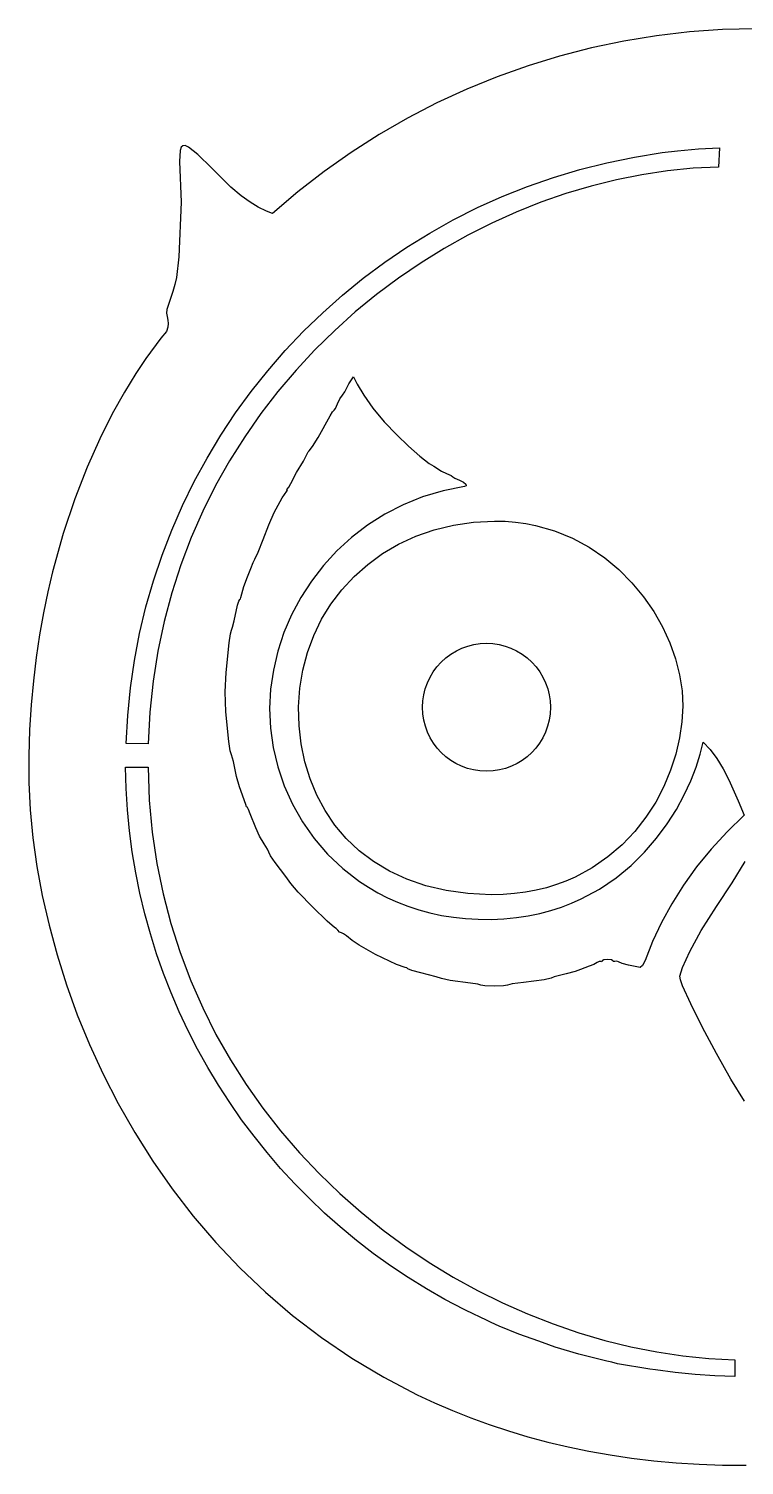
# Model space of a CAD drawing. Extents: x -361 to 19, y -168 to 213.
# Drawn here: x -361.1 to -171.8, y -167.5 to 212.6 of the extents above; entities that cross this region are included whole.
import ezdxf

# ---------------------------------------------------------------- set-up
doc = ezdxf.new("R2010")
doc.units = 0

msp = doc.modelspace()

# ---------------------------------------------------------------- linework, layer by layer
at = {"layer": 'Layer 1', "color": 4}
for p, q in [((-203.675264, 209.368067), (-212.217684, 207.575062)), ((-195.042931, 210.774051), (-203.675264, 209.368067)), ((-186.333365, 211.788164), (-195.042931, 210.774051)), ((-177.559248, 212.405554), (-186.333365, 211.788164)), ((-168.733258, 212.621371), (-177.559248, 212.405554)), ((-220.657511, 205.399889), (-228.982065, 202.847396)), ((-212.217684, 207.575062), (-220.657511, 205.399889)), ((-228.982065, 202.847396), (-237.178665, 199.922437)), ((-237.178665, 199.922437), (-245.234631, 196.629861)), ((-245.234631, 196.629861), (-253.137282, 192.97452)), ((-253.137282, 192.97452), (-260.873938, 188.961264)), ((-260.873938, 188.961264), (-268.43192, 184.594945)), ((-268.43192, 184.594945), (-275.798545, 179.880413)), ((-321.058219, 180.41636), (-321.221398, 177.528504)), ((-320.783129, 181.244445), (-321.058219, 180.41636)), ((-320.34299, 181.665627), (-320.783129, 181.244445)), ((-319.710765, 181.682649), (-320.34299, 181.665627)), ((-318.859415, 181.298254), (-319.710765, 181.682649)), ((-316.391199, 179.336189), (-318.859415, 181.298254)), ((-312.722044, 175.801382), (-316.391199, 179.336189)), ((-275.798545, 179.880413), (-282.961135, 174.822521)), ((-208.144713, 177.178776), (-200.881066, 178.66279)), ((-200.881066, 178.66279), (-193.496621, 179.830123)), ((-193.496621, 179.830123), (-193.493799, 179.830123)), ((-193.493799, 179.830123), (-189.434653, 180.319053)), ((-189.434653, 180.319053), (-183.909794, 180.798566)), ((-183.909794, 180.798566), (-178.371768, 181.092407)), ((-178.371825, 181.092407), (-178.616003, 176.022881)), ((-178.371768, 181.092407), (-178.371825, 181.092407)), ((-321.221398, 177.528504), (-320.756788, 166.749236)), ((-307.635656, 170.715779), (-312.722044, 175.801382)), ((-222.28174, 173.291434), (-215.280594, 175.385763)), ((-215.280594, 175.385763), (-208.144713, 177.178776)), ((-192.125519, 175.013581), (-198.887166, 174.002142)), ((-185.363617, 175.689008), (-192.125519, 175.013581)), ((-178.616003, 176.022881), (-185.363617, 175.689008)), ((-282.961135, 174.822521), (-289.907009, 169.426117)), ((-229.141181, 170.90347), (-222.28174, 173.291434)), ((-205.634015, 172.660236), (-212.351523, 170.993405)), ((-198.887166, 174.002142), (-205.634015, 172.660236)), ((-304.911903, 168.445931), (-307.635656, 170.715779)), ((-302.562112, 166.708266), (-304.911903, 168.445931)), ((-289.907009, 169.426117), (-296.623486, 163.696055)), ((-242.407072, 165.277366), (-235.851948, 168.229553)), ((-235.851948, 168.229553), (-229.141181, 170.90347)), ((-219.025148, 169.007193), (-225.640345, 166.707143)), ((-212.351523, 170.993405), (-219.025148, 169.007193)), ((-320.756788, 166.749236), (-321.402258, 152.278179)), ((-300.392925, 165.371286), (-302.562112, 166.708266)), ((-298.210986, 164.303493), (-300.392925, 165.371286)), ((-296.623486, 163.696055), (-298.210986, 164.303493)), ((-248.799585, 162.05459), (-242.407072, 165.277366)), ((-232.182573, 164.098798), (-238.637289, 161.187702)), ((-225.640345, 166.707143), (-232.182573, 164.098798)), ((-255.022516, 158.568907), (-248.799585, 162.05459)), ((-238.637289, 161.187702), (-244.989949, 157.979398)), ((-261.068897, 154.827999), (-255.022516, 158.568907)), ((-244.989949, 157.979398), (-251.226011, 154.47943)), ((-321.402258, 152.278179), (-322.042353, 146.768008)), ((-266.931759, 150.839548), (-261.068897, 154.827999)), ((-251.226011, 154.47943), (-257.330931, 150.69334)), ((-272.604133, 146.611236), (-266.931759, 150.839548)), ((-257.330931, 150.69334), (-263.290167, 146.626673)), ((-322.454977, 144.915595), (-323.025601, 143.121942)), ((-322.042353, 146.768008), (-322.454977, 144.915595)), ((-278.079049, 142.150744), (-272.604133, 146.611236)), ((-263.290167, 146.626673), (-269.089176, 142.28497)), ((-323.025601, 143.121942), (-324.615986, 138.321626)), ((-283.349538, 137.465756), (-278.079049, 142.150744)), ((-269.089176, 142.28497), (-274.713415, 137.673777)), ((-324.615986, 138.321626), (-324.688007, 137.340674)), ((-324.688007, 137.340674), (-324.464821, 136.437362)), ((-288.408632, 132.563952), (-283.349538, 137.465756)), ((-274.713415, 137.673777), (-280.14834, 132.798635)), ((-324.356367, 133.620121), (-324.654982, 132.518226)), ((-324.464821, 136.437362), (-324.272597, 135.546573)), ((-324.232676, 134.618531), (-324.356367, 133.620121)), ((-324.272597, 135.546573), (-324.232676, 134.618531)), ((-326.161523, 130.724037), (-330.145762, 125.364275)), ((-324.654982, 132.518226), (-326.161523, 130.724037)), ((-293.249361, 127.453015), (-288.408632, 132.563952)), ((-280.14834, 132.798635), (-285.37941, 127.665089)), ((-297.864755, 122.140627), (-293.249361, 127.453015)), ((-285.37941, 127.665089), (-290.392081, 122.278681)), ((-330.145762, 125.364275), (-332.816057, 121.357995)), ((-302.247847, 116.634469), (-297.864755, 122.140627)), ((-290.392081, 122.278681), (-295.17181, 116.644956)), ((-332.816057, 121.357995), (-335.804624, 116.473152)), ((-277.475936, 116.58204), (-276.389737, 118.638872)), ((-276.389737, 118.638872), (-275.171309, 120.472502)), ((-275.171309, 120.472502), (-275.171281, 120.472502)), ((-275.171281, 120.472502), (-274.200041, 118.594511)), ((-274.200041, 118.594511), (-272.497986, 115.630702)), ((-335.804624, 116.473152), (-339.011079, 110.71402)), ((-306.391667, 110.942224), (-302.247847, 116.634469)), ((-295.17181, 116.644956), (-299.704054, 110.769456)), ((-279.412912, 113.328752), (-278.777121, 114.697332)), ((-278.777121, 114.697332), (-278.13024, 115.635044)), ((-278.13024, 115.635044), (-277.475936, 116.58204)), ((-272.497986, 115.630702), (-270.038474, 112.202992)), ((-339.011079, 110.71402), (-342.335037, 104.084877)), ((-310.289245, 105.071573), (-306.391667, 110.942224)), ((-299.704054, 110.769456), (-303.97427, 104.657724)), ((-281.354846, 110.153752), (-280.749706, 111.212639)), ((-280.749706, 111.212639), (-280.329598, 111.653058)), ((-280.329598, 111.653058), (-279.941274, 112.145295)), ((-279.941274, 112.145295), (-279.412912, 113.328752)), ((-270.038474, 112.202992), (-267.051398, 108.607806)), ((-284.516732, 104.448831), (-281.354846, 110.153752)), ((-267.051398, 108.607806), (-263.766653, 105.14157)), ((-342.335037, 104.084877), (-345.676114, 96.589998)), ((-313.933613, 99.030199), (-310.289245, 105.071573)), ((-303.97427, 104.657724), (-307.967916, 98.315305)), ((-286.010978, 102.085311), (-284.516732, 104.448831)), ((-263.766653, 105.14157), (-260.63962, 102.184762)), ((-317.317801, 92.825783), (-313.933613, 99.030199)), ((-288.448976, 98.189618), (-287.353728, 100.28921)), ((-287.353728, 100.28921), (-287.219005, 100.649326)), ((-287.219005, 100.649326), (-286.895117, 100.963891)), ((-286.895117, 100.963891), (-286.010978, 102.085311)), ((-260.63962, 102.184762), (-257.608977, 99.514204)), ((-257.608977, 99.514204), (-255.207158, 97.581034)), ((-345.676114, 96.589998), (-348.933925, 88.233661)), ((-307.967916, 98.315305), (-311.670448, 91.74774)), ((-291.779424, 92.25028), (-290.2296, 95.218531)), ((-290.2296, 95.218531), (-288.448976, 98.189618)), ((-255.207158, 97.581034), (-253.966599, 96.836391)), ((-253.966599, 96.836391), (-253.461629, 96.644014)), ((-253.461629, 96.644014), (-252.882894, 96.181551)), ((-252.882894, 96.181551), (-251.945203, 95.53469)), ((-251.945203, 95.53469), (-250.576602, 94.898879)), ((-320.434841, 86.466007), (-317.317801, 92.825783)), ((-311.670448, 91.74774), (-315.067323, 84.960575)), ((-292.772733, 90.755941), (-292.315448, 91.301921)), ((-292.315448, 91.301921), (-291.779424, 92.25028)), ((-245.814102, 91.525985), (-251.499299, 90.366111)), ((-250.576602, 94.898879), (-249.393146, 94.388484)), ((-249.393146, 94.388484), (-248.900908, 94.043379)), ((-248.900908, 94.043379), (-248.382765, 93.68212)), ((-248.382765, 93.68212), (-247.137019, 93.132224)), ((-247.137019, 93.132224), (-246.09942, 92.623094)), ((-246.09942, 92.623094), (-245.471467, 92.110887)), ((-245.345561, 91.707788), (-245.814102, 91.525985)), ((-245.471467, 92.110887), (-245.345561, 91.707788)), ((-348.933925, 88.233661), (-352.008087, 79.02014)), ((-296.194198, 84.595002), (-294.043058, 88.526428)), ((-294.043058, 88.526428), (-292.837306, 90.216304)), ((-292.953108, 90.569826), (-292.772733, 90.755941)), ((-292.821783, 90.486391), (-292.953108, 90.569826)), ((-292.837306, 90.216304), (-292.659587, 90.409937)), ((-292.659587, 90.409937), (-292.821783, 90.486391)), ((-256.92087, 88.730133), (-262.064992, 86.648191)), ((-251.499299, 90.366111), (-256.92087, 88.730133)), ((-323.277763, 79.958554), (-320.434841, 86.466007)), ((-315.067323, 84.960575), (-318.143999, 77.959351)), ((-297.591066, 81.382277), (-296.194198, 84.595002)), ((-266.917846, 84.150424), (-271.465609, 81.266973)), ((-262.064992, 86.648191), (-266.917846, 84.150424)), ((-325.839598, 73.311104), (-323.277763, 79.958554)), ((-299.077715, 77.498834), (-297.591066, 81.382277)), ((-271.465609, 81.266973), (-275.694463, 78.027978)), ((-258.705958, 78.333516), (-253.876087, 80.02487)), ((-253.876087, 80.02487), (-248.780553, 81.276269)), ((-248.780553, 81.276269), (-243.436458, 82.061791)), ((-243.436458, 82.061791), (-237.860911, 82.355512)), ((-237.860911, 82.355512), (-235.049707, 82.294641)), ((-235.049707, 82.294641), (-232.302784, 82.076975)), ((-232.302784, 82.076975), (-229.621813, 81.708702)), ((-229.621813, 81.708702), (-227.008467, 81.196012)), ((-227.008467, 81.196012), (-221.991337, 79.762132)), ((-352.008087, 79.02014), (-354.798214, 68.953714)), ((-318.143999, 77.959351), (-320.885933, 70.749612)), ((-300.389163, 74.088656), (-299.077715, 77.498834)), ((-275.694463, 78.027978), (-279.590584, 74.463577)), ((-267.500285, 73.73464), (-263.253059, 76.228132)), ((-263.253059, 76.228132), (-258.705958, 78.333516)), ((-221.991337, 79.762132), (-217.26477, 77.824846)), ((-217.26477, 77.824846), (-212.842143, 75.433665)), ((-328.113377, 66.531341), (-325.839598, 73.311104)), ((-301.759274, 71.37973), (-301.260425, 72.295728)), ((-301.260425, 72.295728), (-300.389163, 74.088656)), ((-279.590584, 74.463577), (-283.140154, 70.603912)), ((-271.430531, 70.878963), (-267.500285, 73.73464)), ((-212.842143, 75.433665), (-208.736833, 72.638098)), ((-208.736833, 72.638098), (-204.962215, 69.487656)), ((-354.798214, 68.953714), (-356.055395, 63.601997)), ((-320.885933, 70.749612), (-323.278582, 63.336903)), ((-303.200703, 67.555834), (-302.341901, 69.794336)), ((-302.341901, 69.794336), (-301.759274, 71.37973)), ((-283.140154, 70.603912), (-286.329349, 66.479122)), ((-275.026691, 67.687026), (-271.430531, 70.878963)), ((-204.962215, 69.487656), (-201.531668, 66.031849)), ((-330.092131, 59.626946), (-328.113377, 66.531341)), ((-304.992701, 62.129124), (-304.212442, 65.004086)), ((-304.212442, 65.004086), (-303.200703, 67.555834)), ((-286.329349, 66.479122), (-289.144351, 62.119346)), ((-278.271661, 64.18475), (-275.026691, 67.687026)), ((-201.531668, 66.031849), (-198.458567, 62.320187)), ((-356.055395, 63.601997), (-357.203924, 58.038657)), ((-323.278582, 63.336903), (-325.307402, 55.726765)), ((-305.905214, 60.096147), (-305.553271, 61.186576)), ((-305.553271, 61.186576), (-305.27879, 61.558612)), ((-305.27879, 61.558612), (-305.076744, 61.726054)), ((-305.076744, 61.726054), (-304.992701, 62.129124)), ((-289.144351, 62.119346), (-291.571337, 57.554726)), ((-281.148335, 60.398061), (-278.271661, 64.18475)), ((-198.458567, 62.320187), (-195.756289, 58.402181)), ((-357.203924, 58.038657), (-358.231251, 52.264229)), ((-331.76889, 52.605601), (-330.092131, 59.626946)), ((-306.800137, 55.914167), (-305.905214, 60.096147)), ((-291.571337, 57.554726), (-293.596487, 52.815399)), ((-283.639607, 56.35288), (-281.148335, 60.398061)), ((-195.756289, 58.402181), (-193.438211, 54.32734)), ((-325.307402, 55.726765), (-326.957851, 47.924742)), ((-307.745929, 52.4714), (-307.459944, 53.444723)), ((-307.459944, 53.444723), (-307.168183, 54.242893)), ((-307.168183, 54.242893), (-306.800137, 55.914167)), ((-285.728373, 52.075131), (-283.639607, 56.35288)), ((-193.438211, 54.32734), (-191.51771, 50.145176)), ((-358.231251, 52.264229), (-359.12483, 46.279246)), ((-333.136687, 45.474988), (-331.76889, 52.605601)), ((-308.918441, 42.232457), (-308.108865, 50.089654)), ((-308.108865, 50.089654), (-307.745929, 52.4714)), ((-293.596487, 52.815399), (-295.20598, 47.931507)), ((-287.397528, 47.590738), (-285.728373, 52.075131)), ((-244.934827, 49.266068), (-243.328975, 49.669639)), ((-243.328975, 49.669639), (-241.683671, 49.915154)), ((-241.683671, 49.915154), (-240.010019, 49.998014)), ((-240.010019, 49.998014), (-238.336367, 49.915154)), ((-238.336367, 49.915154), (-236.691063, 49.669639)), ((-236.691063, 49.669639), (-235.08521, 49.266068)), ((-191.51771, 50.145176), (-190.008161, 45.905197)), ((-359.12483, 46.279246), (-359.872113, 40.084245)), ((-326.957851, 47.924742), (-328.215386, 39.936378)), ((-295.20598, 47.931507), (-296.385995, 42.933189)), ((-288.629965, 42.925624), (-287.397528, 47.590738)), ((-251.983693, 45.038356), (-250.741652, 46.163215)), ((-250.741652, 46.163215), (-249.404641, 47.153015)), ((-249.404641, 47.153015), (-247.983764, 48.003157)), ((-247.983764, 48.003157), (-246.490125, 48.709041)), ((-246.490125, 48.709041), (-244.934827, 49.266068)), ((-235.08521, 49.266068), (-233.529913, 48.709041)), ((-233.529913, 48.709041), (-232.036274, 48.003157)), ((-232.036274, 48.003157), (-230.615397, 47.153015)), ((-230.615397, 47.153015), (-229.278386, 46.163215)), ((-229.278386, 46.163215), (-228.036344, 45.038356)), ((-190.008161, 45.905197), (-188.922942, 41.656916)), ((-334.18855, 38.242789), (-333.136687, 45.474988)), ((-309.168151, 37.125304), (-308.918441, 42.232457)), ((-296.385995, 42.933189), (-297.12271, 37.850585)), ((-289.408579, 38.105711), (-288.629965, 42.925624)), ((-254.948495, 41.038426), (-254.098353, 42.459303)), ((-254.098353, 42.459303), (-253.108553, 43.796314)), ((-253.108553, 43.796314), (-251.983693, 45.038356)), ((-228.036344, 45.038356), (-226.911484, 43.796314)), ((-226.911484, 43.796314), (-225.921684, 42.459303)), ((-225.921684, 42.459303), (-225.071543, 41.038426)), ((-359.872113, 40.084245), (-360.46055, 33.679758)), ((-334.917513, 30.916686), (-334.18855, 38.242789)), ((-328.215386, 39.936378), (-329.065463, 31.767216)), ((-289.716266, 33.156924), (-289.408579, 38.105711)), ((-256.211406, 37.989489), (-255.654379, 39.544787)), ((-255.654379, 39.544787), (-254.948495, 41.038426)), ((-225.071543, 41.038426), (-224.365659, 39.544787)), ((-224.365659, 39.544787), (-223.808632, 37.989489)), ((-188.922942, 41.656916), (-188.275429, 37.449841)), ((-308.924932, 31.825513), (-309.168151, 37.125304)), ((-297.12271, 37.850585), (-297.402306, 32.713835)), ((-256.943352, 33.064681), (-256.860492, 34.738333)), ((-256.860492, 34.738333), (-256.614976, 36.383637)), ((-256.614976, 36.383637), (-256.211406, 37.989489)), ((-223.808632, 37.989489), (-223.405061, 36.383637)), ((-223.405061, 36.383637), (-223.159546, 34.738333)), ((-223.159546, 34.738333), (-223.076685, 33.064681)), ((-188.275429, 37.449841), (-188.078999, 33.333483)), ((-360.46055, 33.679758), (-360.877595, 27.066321)), ((-335.316604, 23.50436), (-334.917513, 30.916686)), ((-329.065463, 31.767216), (-329.493541, 23.422799)), ((-308.153985, 24.011073), (-308.924932, 31.825513)), ((-297.402306, 32.713835), (-297.190541, 27.549582)), ((-289.575075, 28.202242), (-289.716266, 33.156924)), ((-256.855927, 31.333346), (-256.943352, 33.064681)), ((-256.599327, 29.652024), (-256.855927, 31.333346)), ((-223.16411, 31.333346), (-223.420711, 29.652024)), ((-223.076685, 33.064681), (-223.16411, 31.333346)), ((-223.076685, 33.064681), (-223.076685, 33.064681)), ((-188.078999, 33.333483), (-188.30517, 29.207852)), ((-188.078999, 33.333483), (-188.078999, 33.333483)), ((-360.877595, 27.066321), (-361.110699, 20.244469)), ((-297.190541, 27.549582), (-296.469411, 22.394977)), ((-289.019666, 23.365697), (-289.575075, 28.202242)), ((-256.182063, 28.029226), (-256.599327, 29.652024)), ((-255.612647, 26.473464), (-256.182063, 28.029226)), ((-223.837975, 28.029226), (-224.407391, 26.473464)), ((-223.420711, 29.652024), (-223.837975, 28.029226)), ((-188.30517, 29.207852), (-188.91742, 24.974554)), ((-329.493541, 23.422799), (-335.316604, 23.50436)), ((-307.782678, 21.579341), (-308.153985, 24.011073)), ((-288.051847, 18.674791), (-289.019666, 23.365697)), ((-254.89959, 24.993249), (-255.612647, 26.473464)), ((-254.051404, 23.597093), (-254.89959, 24.993249)), ((-253.076602, 22.293509), (-254.051404, 23.597093)), ((-225.968633, 23.597093), (-226.943436, 22.293509)), ((-225.120447, 24.993249), (-225.968633, 23.597093)), ((-224.407391, 26.473464), (-225.120447, 24.993249)), ((-188.91742, 24.974554), (-189.917065, 20.685474)), ((-183.447776, 20.665901), (-182.654998, 23.795924)), ((-182.654998, 23.795924), (-180.835983, 21.934811)), ((-361.110699, 20.244469), (-361.079325, 13.204219)), ((-307.463134, 20.460002), (-307.782678, 21.579341)), ((-306.95931, 18.696113), (-307.463134, 20.460002)), ((-296.469411, 22.394977), (-295.24945, 17.295924)), ((-251.983693, 21.091006), (-253.076602, 22.293509)), ((-250.781191, 19.998098), (-251.983693, 21.091006)), ((-249.477606, 19.023295), (-250.781191, 19.998098)), ((-248.081451, 18.17511), (-249.477606, 19.023295)), ((-230.542431, 19.023295), (-231.938587, 18.17511)), ((-229.238846, 19.998098), (-230.542431, 19.023295)), ((-228.036344, 21.091006), (-229.238846, 19.998098)), ((-226.943436, 22.293509), (-228.036344, 21.091006)), ((-189.917065, 20.685474), (-191.305422, 16.392501)), ((-184.542155, 17.26295), (-183.447776, 20.665901)), ((-180.835983, 21.934811), (-179.082789, 19.522774)), ((-179.082789, 19.522774), (-177.428826, 16.757465)), ((-335.496831, 17.264795), (-329.535451, 17.181003)), ((-335.496831, 17.264626), (-335.496831, 17.264795)), ((-335.3438, 11.592781), (-335.496831, 17.264626)), ((-329.535451, 17.181003), (-329.20846, 8.512063)), ((-306.130702, 14.782527), (-306.95931, 18.696113)), ((-295.24945, 17.295924), (-293.541193, 12.298327)), ((-286.673429, 14.157027), (-288.051847, 18.674791)), ((-246.601236, 17.462053), (-248.081451, 18.17511)), ((-245.045474, 16.892637), (-246.601236, 17.462053)), ((-243.422676, 16.475373), (-245.045474, 16.892637)), ((-241.741354, 16.218773), (-243.422676, 16.475373)), ((-240.010019, 16.131348), (-241.741354, 16.218773)), ((-238.278684, 16.218773), (-240.010019, 16.131348)), ((-236.597361, 16.475373), (-238.278684, 16.218773)), ((-234.974563, 16.892637), (-236.597361, 16.475373)), ((-233.418801, 17.462053), (-234.974563, 16.892637)), ((-231.938587, 18.17511), (-233.418801, 17.462053)), ((-191.305422, 16.392501), (-193.083808, 12.147519)), ((-185.951095, 13.651332), (-184.542155, 17.26295)), ((-177.428826, 16.757465), (-175.907502, 13.836539)), ((-361.079325, 13.204219), (-360.708548, 5.954259)), ((-334.994498, 5.956391), (-335.3438, 11.592781)), ((-305.33213, 11.993335), (-306.130702, 14.782527)), ((-303.687847, 7.31903), (-305.33213, 11.993335)), ((-293.541193, 12.298327), (-291.355175, 7.448091)), ((-284.886222, 9.839906), (-286.673429, 14.157027)), ((-193.083808, 12.147519), (-195.253538, 8.002416)), ((-187.687558, 9.895305), (-185.951095, 13.651332)), ((-175.907502, 13.836539), (-173.396405, 8.318447)), ((-329.20846, 8.512063), (-328.42654, 0.035776)), ((-282.692035, 5.750933), (-284.886222, 9.839906)), ((-195.253538, 8.002416), (-197.81593, 4.009079)), ((-189.764505, 6.05913), (-187.687558, 9.895305)), ((-173.396405, 8.318447), (-171.816762, 4.549724)), ((-360.708548, 5.954259), (-359.994242, -1.476871)), ((-334.451484, 0.359561), (-334.994498, 5.956391)), ((-303.485695, 6.758441), (-303.687847, 7.31903)), ((-303.264514, 6.52528), (-303.485695, 6.758441)), ((-302.955459, 6.033042), (-303.264514, 6.52528)), ((-302.541884, 4.849585), (-302.955459, 6.033042)), ((-301.053585, 1.18953), (-302.541884, 4.849585)), ((-291.355175, 7.448091), (-288.70193, 2.79112)), ((-280.092678, 1.917608), (-282.692035, 5.750933)), ((-197.81593, 4.009079), (-200.7723, 0.219394)), ((-192.194896, 2.207068), (-189.764505, 6.05913)), ((-171.816762, 4.549724), (-176.36081, 0.12013)), ((-333.71732, -5.193603), (-334.451484, 0.359561)), ((-328.42654, 0.035776), (-327.206001, -8.242802)), ((-300.053671, -1.0236), (-301.053585, 1.18953)), ((-288.70193, 2.79112), (-285.591993, -1.626683)), ((-277.089962, -1.632565), (-280.092678, 1.917608)), ((-200.7723, 0.219394), (-204.123964, -3.314752)), ((-194.991692, -1.596621), (-192.194896, 2.207068)), ((-176.36081, 0.12013), (-180.561187, -4.459712)), ((-359.994242, -1.476871), (-358.93228, -9.060629)), ((-298.818949, -3.048234), (-300.053671, -1.0236)), ((-297.946921, -4.434009), (-298.818949, -3.048234)), ((-285.591993, -1.626683), (-282.035899, -5.759413)), ((-273.685695, -4.872085), (-277.089962, -1.632565)), ((-204.123964, -3.314752), (-207.872239, -6.541472)), ((-198.167854, -5.287678), (-194.991692, -1.596621)), ((-332.794567, -10.698997), (-333.71732, -5.193603)), ((-297.584227, -5.245362), (-297.946921, -4.434009)), ((-297.10793, -6.236112), (-297.584227, -5.245362)), ((-295.939415, -8.013363), (-297.10793, -6.236112)), ((-282.035899, -5.759413), (-278.044183, -9.561166)), ((-269.881688, -7.773448), (-273.685695, -4.872085)), ((-207.872239, -6.541472), (-212.018442, -9.40888)), ((-201.736344, -8.801842), (-198.167854, -5.287678)), ((-180.561187, -4.459712), (-184.408138, -9.169481)), ((-358.93228, -9.060629), (-357.518537, -16.768477)), ((-331.685786, -16.152514), (-332.794567, -10.698997)), ((-327.206001, -8.242802), (-325.563154, -16.318616)), ((-293.087975, -11.688524), (-295.939415, -8.013363)), ((-278.044183, -9.561166), (-273.627378, -12.986038)), ((-265.67975, -10.309152), (-269.881688, -7.773448)), ((-261.081692, -12.451695), (-265.67975, -10.309152)), ((-212.018442, -9.40888), (-216.563889, -11.86509)), ((-205.710122, -12.074854), (-201.736344, -8.801842)), ((-184.408138, -9.169481), (-187.891907, -13.988854)), ((-175.015086, -13.385016), (-171.544005, -7.748504)), ((-291.789302, -13.532874), (-293.087975, -11.688524)), ((-289.791524, -15.876004), (-291.789302, -13.532874)), ((-273.627378, -12.986038), (-271.26286, -14.542799)), ((-271.26286, -14.542799), (-268.79602, -15.988125)), ((-256.089322, -14.173575), (-261.081692, -12.451695)), ((-250.704451, -15.447288), (-256.089322, -14.173575)), ((-224.133521, -14.664904), (-226.85778, -15.336366)), ((-221.509896, -13.858214), (-224.133521, -14.664904)), ((-218.98674, -12.92278), (-221.509896, -13.858214)), ((-216.563889, -11.86509), (-218.98674, -12.92278)), ((-214.925385, -17.640377), (-210.102148, -15.042452)), ((-210.102148, -15.042452), (-205.710122, -12.074854)), ((-187.891907, -13.988854), (-191.002737, -18.897511)), ((-179.119657, -19.636212), (-175.015086, -13.385016)), ((-357.518537, -16.768477), (-355.748885, -24.571875)), ((-330.393538, -21.550049), (-331.685786, -16.152514)), ((-325.563154, -16.318616), (-323.514309, -24.186611)), ((-285.969844, -19.837712), (-289.791524, -15.876004)), ((-268.79602, -15.988125), (-266.228176, -17.316279)), ((-266.228176, -17.316279), (-263.560644, -18.521523)), ((-263.560644, -18.521523), (-260.794741, -19.598119)), ((-244.928889, -16.245333), (-250.704451, -15.447288)), ((-238.764445, -16.540206), (-244.928889, -16.245333)), ((-235.636005, -16.474519), (-238.764445, -16.540206)), ((-232.608857, -16.247659), (-235.636005, -16.474519)), ((-229.682837, -15.866112), (-232.608857, -16.247659)), ((-226.85778, -15.336366), (-229.682837, -15.866112)), ((-220.192792, -19.804368), (-217.502757, -18.780631)), ((-217.502757, -18.780631), (-214.925385, -17.640377)), ((-191.002737, -18.897511), (-193.730874, -23.87513)), ((-328.920384, -26.887496), (-330.393538, -21.550049)), ((-282.157816, -23.569962), (-285.969844, -19.837712)), ((-260.794741, -19.598119), (-257.931784, -20.540328)), ((-257.931784, -20.540328), (-254.97309, -21.342413)), ((-254.97309, -21.342413), (-251.919975, -21.998635)), ((-251.919975, -21.998635), (-248.773756, -22.503257)), ((-248.773756, -22.503257), (-245.535751, -22.850541)), ((-235.389613, -22.894182), (-232.111962, -22.573511)), ((-232.111962, -22.573511), (-228.955075, -22.096162)), ((-228.955075, -22.096162), (-225.917331, -21.470166)), ((-225.917331, -21.470166), (-222.99711, -20.703558)), ((-222.99711, -20.703558), (-220.192792, -19.804368)), ((-183.197943, -26.006984), (-179.119657, -19.636212)), ((-355.748885, -24.571875), (-353.619199, -32.442282)), ((-323.514309, -24.186611), (-321.075773, -31.84173)), ((-280.188995, -25.22472), (-282.157816, -23.569962)), ((-279.75808, -25.431977), (-280.188995, -25.22472)), ((-279.321387, -25.930276), (-279.75808, -25.431977)), ((-278.870914, -26.428574), (-279.321387, -25.930276)), ((-278.406366, -26.635831), (-278.870914, -26.428574)), ((-245.535751, -22.850541), (-242.207276, -23.034749)), ((-242.207276, -23.034749), (-238.789647, -23.050142)), ((-238.789647, -23.050142), (-235.389613, -22.894182)), ((-193.730874, -23.87513), (-196.06656, -28.90139)), ((-186.251882, -31.586401), (-183.197943, -26.006984)), ((-327.268885, -32.16075), (-328.920384, -26.887496)), ((-277.813403, -26.868993), (-278.406366, -26.635831)), ((-277.054239, -27.429581), (-277.813403, -26.868993)), ((-275.585824, -28.598243), (-277.054239, -27.429581)), ((-273.653063, -29.91059), (-275.585824, -28.598243)), ((-269.362019, -32.347529), (-273.653063, -29.91059)), ((-196.06656, -28.90139), (-198.000041, -33.95597)), ((-353.619199, -32.442282), (-351.125351, -40.351158)), ((-325.441602, -37.365705), (-327.268885, -32.16075)), ((-321.075773, -31.84173), (-318.263859, -39.27892)), ((-263.826113, -34.961246), (-269.362019, -32.347529)), ((-210.204332, -34.199387), (-210.734783, -34.506078)), ((-209.764644, -34.207317), (-210.204332, -34.199387)), ((-209.499888, -34.261063), (-209.764644, -34.207317)), ((-209.389797, -34.065106), (-209.499888, -34.261063)), ((-208.975283, -33.8012), (-209.389797, -34.065106)), ((-207.978685, -33.691387), (-208.975283, -33.8012)), ((-206.982088, -33.791784), (-207.978685, -33.691387)), ((-206.567574, -34.03313), (-206.982088, -33.791784)), ((-206.410856, -34.214475), (-206.567574, -34.03313)), ((-206.034005, -34.170374), (-206.410856, -34.214475)), ((-205.527875, -34.132849), (-206.034005, -34.170374)), ((-205.060564, -34.330253), (-205.527875, -34.132849)), ((-198.000041, -33.95597), (-198.765439, -35.264007)), ((-188.181389, -35.809452), (-186.251882, -31.586401)), ((-323.441096, -42.498256), (-325.441602, -37.365705)), ((-261.491772, -35.808054), (-263.826113, -34.961246)), ((-261.077467, -35.910955), (-261.491772, -35.808054)), ((-260.836368, -36.158066), (-261.077467, -35.910955)), ((-259.768954, -36.615047), (-260.836368, -36.158066)), ((-257.367574, -37.223031), (-259.768954, -36.615047)), ((-253.31063, -38.284102), (-257.367574, -37.223031)), ((-218.914797, -37.436335), (-222.089797, -38.276397)), ((-216.580364, -36.855578), (-218.914797, -37.436335)), ((-215.178682, -36.338321), (-216.580364, -36.855578)), ((-212.885627, -35.451409), (-215.178682, -36.338321)), ((-211.612117, -35.002778), (-212.885627, -35.451409)), ((-210.734783, -34.506078), (-211.612117, -35.002778)), ((-204.121403, -34.710404), (-205.060564, -34.330253)), ((-202.400369, -35.201816), (-204.121403, -34.710404)), ((-199.35547, -35.808054), (-202.400369, -35.201816)), ((-198.765439, -35.264007), (-199.35547, -35.808054)), ((-188.88638, -38.111128), (-188.181389, -35.809452)), ((-351.125351, -40.351158), (-348.263215, -48.269964)), ((-318.263859, -39.27892), (-315.094875, -46.493124)), ((-251.923692, -38.708002), (-253.31063, -38.284102)), ((-249.607098, -39.182394), (-251.923692, -38.708002)), ((-244.233771, -39.914613), (-249.607098, -39.182394)), ((-242.29779, -40.16487), (-244.233771, -39.914613)), ((-241.492574, -40.445416), (-242.29779, -40.16487)), ((-240.45629, -40.658483), (-241.492574, -40.445416)), ((-237.964797, -40.746942), (-240.45629, -40.658483)), ((-235.473303, -40.664474), (-237.964797, -40.746942)), ((-234.437019, -40.465821), (-235.473303, -40.664474)), ((-233.208788, -40.143936), (-234.437019, -40.465821)), ((-230.256066, -39.765769), (-233.208788, -40.143936)), ((-224.734275, -39.01649), (-230.256066, -39.765769)), ((-222.920268, -38.621221), (-224.734275, -39.01649)), ((-222.089797, -38.276397), (-222.920268, -38.621221)), ((-188.699189, -39.039689), (-188.88638, -38.111128)), ((-188.114294, -40.634764), (-188.699189, -39.039689)), ((-185.958756, -45.422166), (-188.114294, -40.634764)), ((-321.269928, -47.554297), (-323.441096, -42.498256)), ((-182.834492, -51.668745), (-185.958756, -45.422166)), ((-348.263215, -48.269964), (-345.028665, -56.170159)), ((-318.93066, -52.529723), (-321.269928, -47.554297)), ((-315.094875, -46.493124), (-311.585131, -53.479287)), ((-316.425851, -57.420428), (-318.93066, -52.529723)), ((-179.156222, -58.569914), (-182.834492, -51.668745)), ((-345.028665, -56.170159), (-341.417574, -64.023204)), ((-311.585131, -53.479287), (-307.750937, -60.232355)), ((-313.758063, -62.222306), (-316.425851, -57.420428)), ((-307.750937, -60.232355), (-303.608602, -66.74727)), ((-175.338673, -65.321088), (-179.156222, -58.569914)), ((-341.417574, -64.023204), (-337.425815, -71.800558)), ((-310.929858, -66.931252), (-313.758063, -62.222306)), ((-307.943795, -71.543161), (-310.929858, -66.931252)), ((-303.608602, -66.74727), (-299.174436, -73.018979)), ((-171.796566, -71.117678), (-175.338673, -65.321088)), ((-337.425815, -71.800558), (-333.049263, -79.473681)), ((-304.802437, -76.053926), (-307.943795, -71.543161)), ((-299.174436, -73.018979), (-294.46475, -79.042426)), ((-333.049263, -79.473681), (-328.28379, -87.014034)), ((-301.508344, -80.459443), (-304.802437, -76.053926)), ((-294.46475, -79.042426), (-289.495852, -84.812556)), ((-298.064077, -84.755606), (-301.508344, -80.459443)), ((-328.28379, -87.014034), (-323.12527, -94.393076)), ((-294.472197, -88.938308), (-298.064077, -84.755606)), ((-289.495852, -84.812556), (-284.284053, -90.324313)), ((-290.735265, -93.003446), (-294.472197, -88.938308)), ((-284.284053, -90.324313), (-278.845663, -95.572641)), ((-323.12527, -94.393076), (-317.569577, -101.582267)), ((-286.855842, -96.946912), (-290.735265, -93.003446)), ((-282.83649, -100.764602), (-286.855842, -96.946912)), ((-278.845663, -95.572641), (-273.19699, -100.552487)), ((-317.569577, -101.582267), (-311.612584, -108.553068)), ((-278.679768, -104.452411), (-282.83649, -100.764602)), ((-273.19699, -100.552487), (-267.354345, -105.258793)), ((-274.388239, -108.006231), (-278.679768, -104.452411)), ((-267.354345, -105.258793), (-261.334037, -109.686506)), ((-311.612584, -108.553068), (-305.250164, -115.276938)), ((-269.964463, -111.421959), (-274.388239, -108.006231)), ((-261.334037, -109.686506), (-255.152377, -113.830569)), ((-265.411001, -114.695488), (-269.964463, -111.421959)), ((-255.152377, -113.830569), (-248.825674, -117.685928)), ((-305.250164, -115.276938), (-298.478192, -121.725337)), ((-260.730415, -117.822713), (-265.411001, -114.695488)), ((-255.925264, -120.799528), (-260.730415, -117.822713)), ((-248.825674, -117.685928), (-242.370237, -121.247527)), ((-250.998111, -123.621827), (-255.925264, -120.799528)), ((-242.370237, -121.247527), (-235.802377, -124.51031)), ((-298.478192, -121.725337), (-291.292539, -127.869726)), ((-245.951516, -126.285506), (-250.998111, -123.621827)), ((-235.802377, -124.51031), (-229.138403, -127.469223)), ((-291.292539, -127.869726), (-283.689081, -133.681564)), ((-245.948694, -126.285506), (-245.951516, -126.285506)), ((-243.211929, -127.597953), (-245.948694, -126.285506)), ((-243.207413, -127.600775), (-243.211929, -127.597953)), ((-242.069691, -128.14648), (-243.207413, -127.600775)), ((-242.058684, -128.152689), (-242.069691, -128.14648)), ((-239.634988, -129.314654), (-242.058684, -128.152689)), ((-229.138403, -127.469223), (-222.394625, -130.119209)), ((-239.631601, -129.314654), (-239.634988, -129.314654)), ((-238.750757, -129.736887), (-239.631601, -129.314654)), ((-238.747371, -129.736887), (-238.750757, -129.736887)), ((-236.690789, -130.723564), (-238.747371, -129.736887)), ((-236.685145, -130.727515), (-236.690789, -130.723564)), ((-231.443893, -132.804198), (-236.685145, -130.727515)), ((-226.133787, -134.700668), (-231.443893, -132.804198)), ((-222.394625, -130.119209), (-215.587353, -132.455215)), ((-215.587353, -132.455215), (-208.732896, -134.472184)), ((-283.689081, -133.681564), (-275.663691, -139.132311)), ((-226.126167, -134.704619), (-226.133787, -134.700668)), ((-223.509544, -135.652688), (-226.126167, -134.704619)), ((-223.505593, -135.652688), (-223.509544, -135.652688)), ((-221.848073, -136.253511), (-223.505593, -135.652688)), ((-221.844122, -136.256333), (-221.848073, -136.253511)), ((-221.839607, -136.256333), (-221.844122, -136.256333)), ((-215.553054, -138.083792), (-221.839607, -136.256333)), ((-208.732896, -134.472184), (-201.847565, -136.165061)), ((-201.847565, -136.165061), (-194.947668, -137.52879)), ((-275.663691, -139.132311), (-267.212242, -144.193427)), ((-209.198027, -139.660638), (-215.553054, -138.083792)), ((-209.188149, -139.663461), (-209.198027, -139.660638)), ((-208.16896, -139.921976), (-209.188149, -139.663461)), ((-206.854312, -140.254914), (-208.16896, -139.921976)), ((-205.38035, -140.628632), (-206.854312, -140.254914)), ((-196.76817, -142.051879), (-205.38035, -140.628632)), ((-194.947668, -137.52879), (-188.049516, -138.558317)), ((-188.049516, -138.558317), (-181.169419, -139.248586)), ((-181.169419, -139.248586), (-174.323685, -139.594542)), ((-174.323685, -139.594542), (-174.317759, -144.031837)), ((-267.212242, -144.193427), (-258.330607, -148.836373)), ((-195.322317, -142.268485), (-196.76817, -142.051879)), ((-195.312439, -142.268485), (-195.322317, -142.268485)), ((-190.08721, -142.96037), (-195.312439, -142.268485)), ((-184.843642, -143.485124), (-190.08721, -142.96037)), ((-179.585803, -143.842396), (-184.843642, -143.485124)), ((-174.317759, -144.031837), (-179.585803, -143.842396)), ((-258.330607, -148.836373), (-253.72718, -150.992113)), ((-253.72718, -150.992113), (-249.01466, -153.032608)), ((-249.01466, -153.032608), (-244.19253, -154.95429)), ((-244.19253, -154.95429), (-239.260274, -156.753592)), ((-239.260274, -156.753592), (-234.217378, -158.426947)), ((-234.217378, -158.426947), (-229.063324, -159.970786)), ((-229.063324, -159.970786), (-223.797597, -161.381542)), ((-223.797597, -161.381542), (-218.419682, -162.655648)), ((-218.419682, -162.655648), (-212.929062, -163.789537)), ((-212.929062, -163.789537), (-207.325222, -164.77964)), ((-207.325222, -164.77964), (-201.607646, -165.622391)), ((-201.607646, -165.622391), (-195.775818, -166.314222)), ((-195.775818, -166.314222), (-189.829222, -166.851564)), ((-189.829222, -166.851564), (-183.767342, -167.230852)), ((-183.767342, -167.230852), (-177.589664, -167.448517)), ((-177.589664, -167.448517), (-171.29567, -167.500991))]:
    msp.add_line(p, q, dxfattribs=at)

doc.saveas('drawing.dxf')
